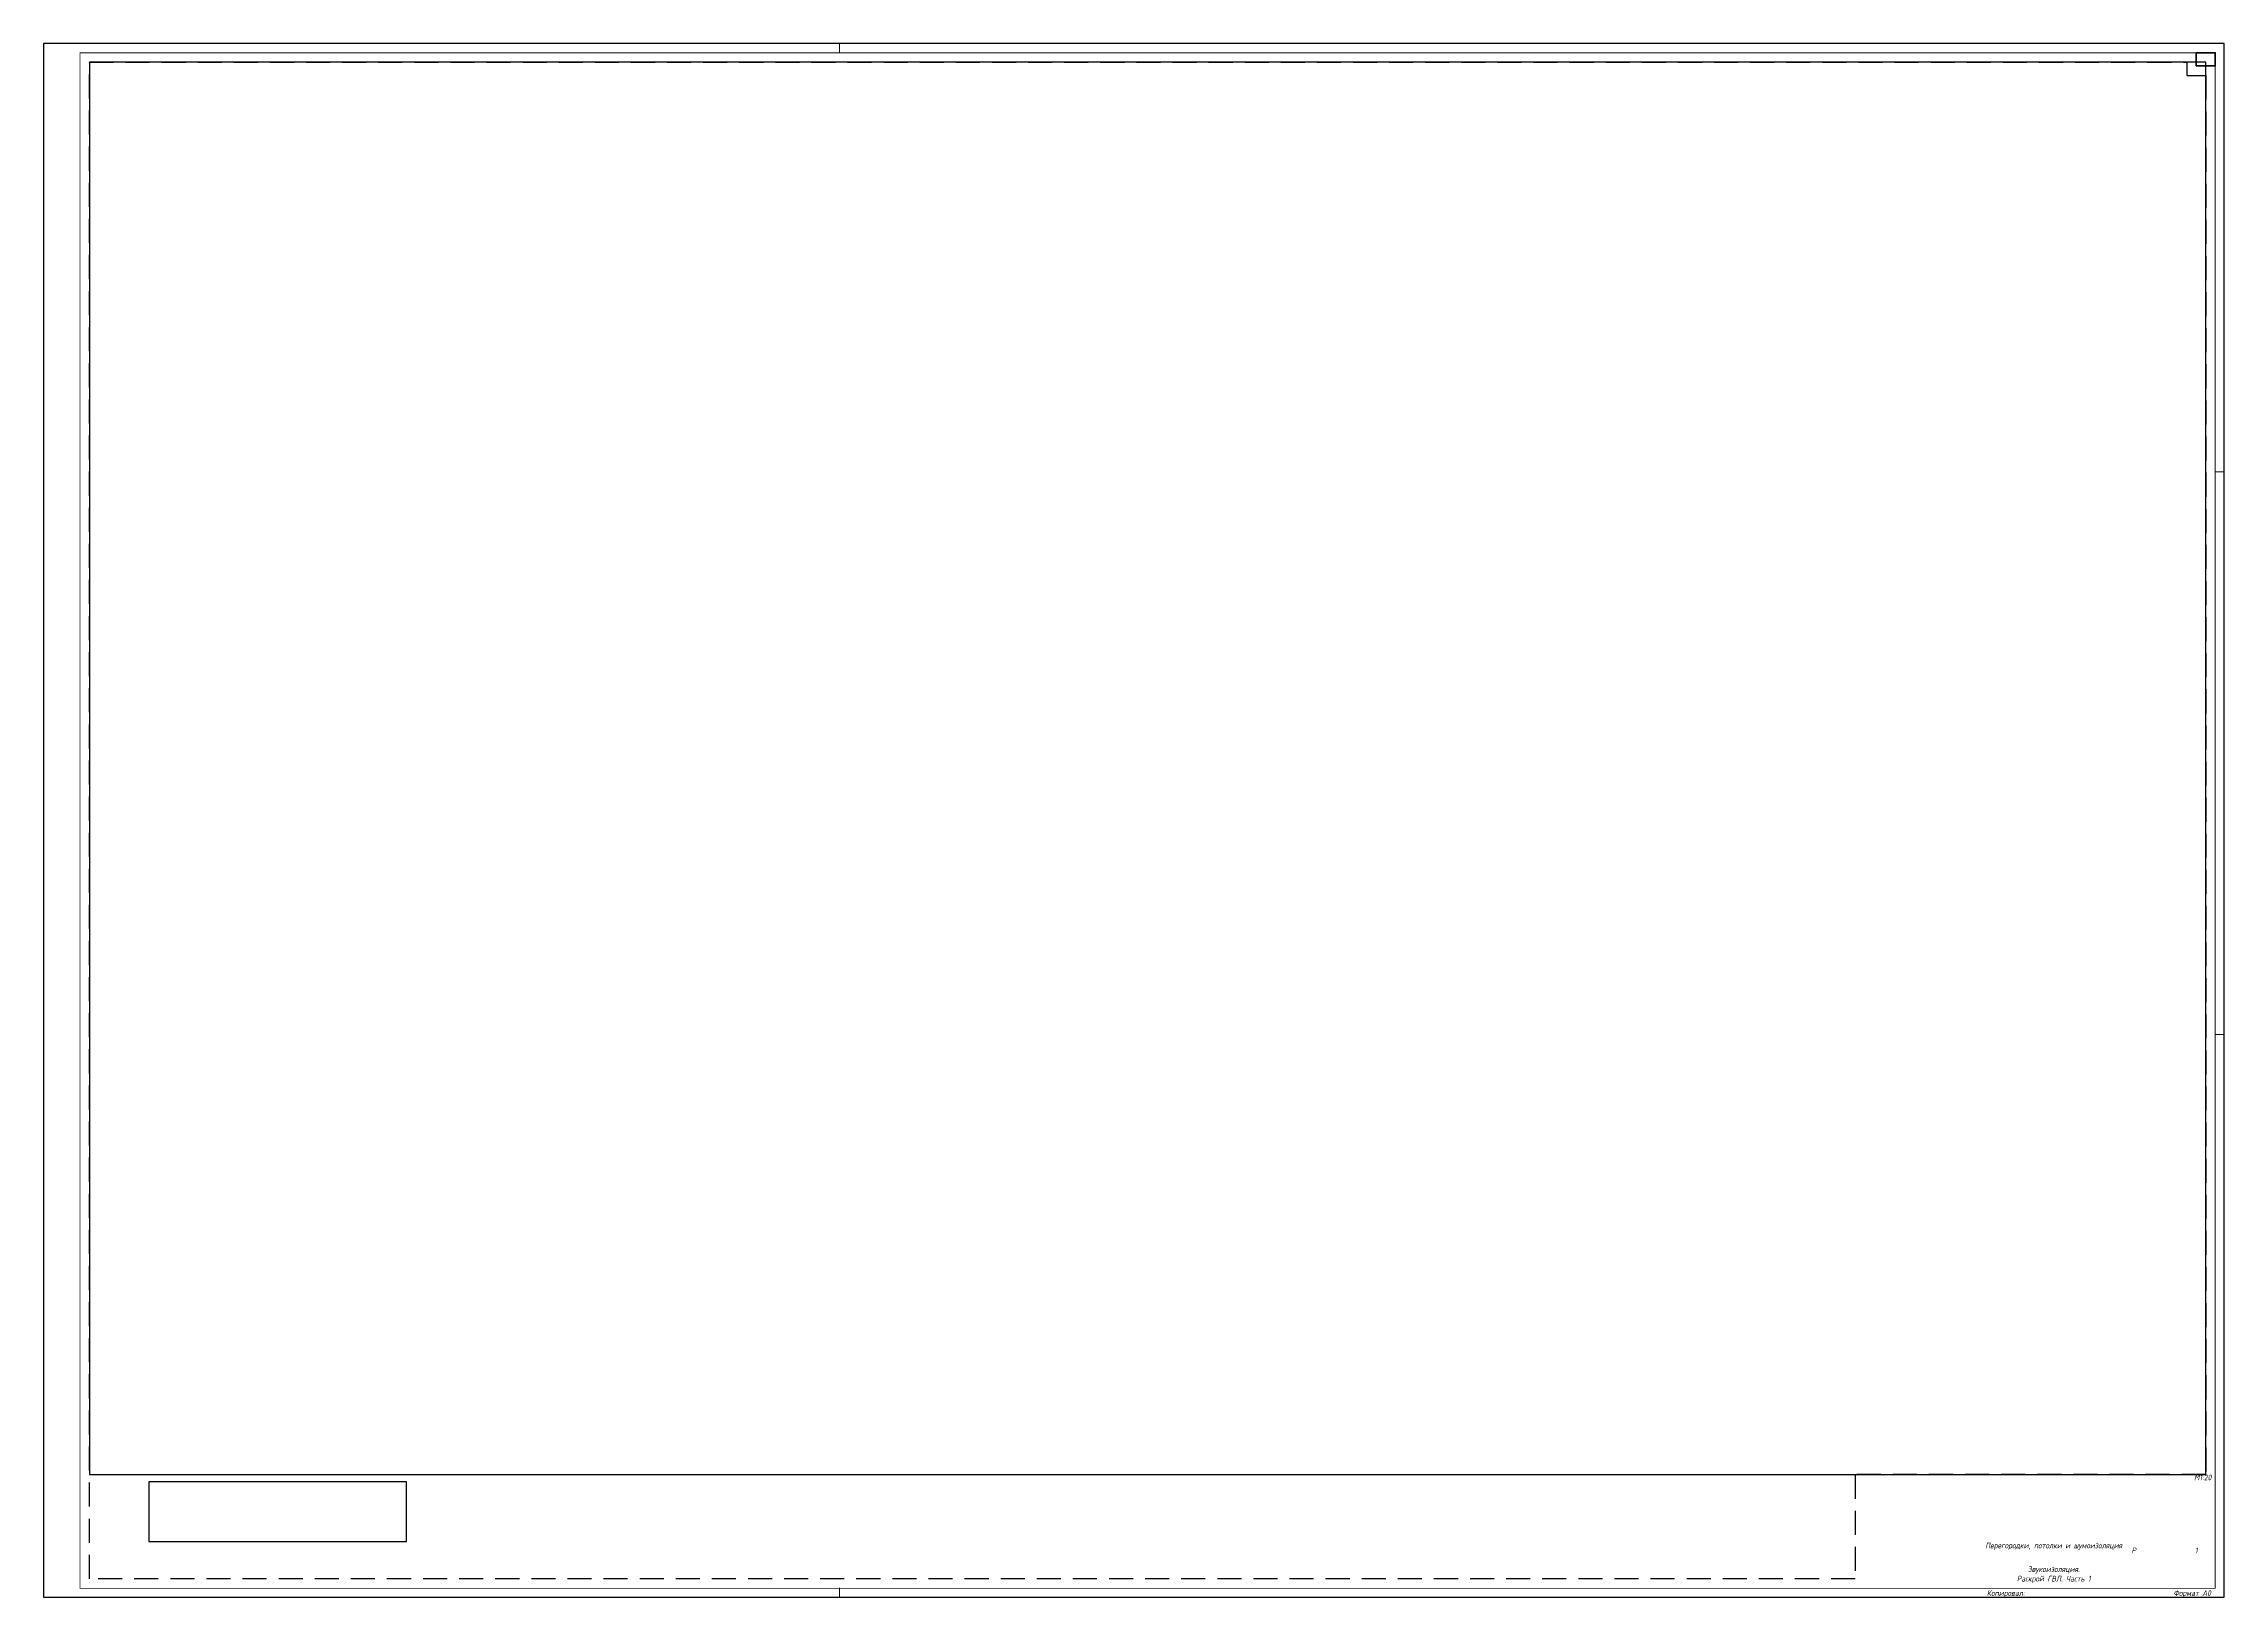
# Paper-space layout '3' of a CAD drawing. Header units: millimetres. Extents: x 0 to 1151, y 10 to 829.
import ezdxf
from ezdxf.enums import TextEntityAlignment as Align

# ---------------------------------------------------------------- set-up
doc = ezdxf.new("R2010")
doc.units = ezdxf.units.MM
doc.linetypes.add('DASHED', pattern=[19.05, 12.7, -6.35])
doc.layers.add('100 noprint', color=1, linetype='Continuous', plot=False)
doc.layers.add('stamp', color=7, linetype='Continuous')
doc.styles.add('ГОСТ-ISOCPEUR', font='isocpeui.ttf', dxfattribs={"width": 0.8})

psp = doc.layouts.new('3')

# ---------------------------------------------------------------- linework, layer by layer
at = {"const_width": 0.48}
psp.add_lwpolyline([(19.2, 14.3), (1145.9, 14.3), (1145.9, 824.5), (19.2, 824.5)], close=True, dxfattribs=at)
at = {"lineweight": 50}
psp.add_lwpolyline([(1135.9, 817.5), (1145.9, 817.5), (1145.9, 824.5), (1135.9, 824.5)], close=True, dxfattribs=at)
at = {"layer": '100 noprint'}
for p, q in [((1150.7, 829.3), (0, 829.3)), ((0, 829.3), (0, 9.6)), ((1150.7, 9.6), (1150.7, 829.3)), ((0, 9.6), (1150.7, 9.6))]:
    psp.add_line(p, q, dxfattribs=at)
at = {"layer": '100 noprint', "color": 1, "linetype": 'DASHED'}
psp.add_lwpolyline([(24.2, 819.5), (1130.9, 819.5), (1130.9, 812.5), (1140.9, 812.5), (1140.9, 74.3), (955.9, 74.3), (955.9, 19.3), (24.2, 19.3)], close=True, dxfattribs=at)
psp.add_lwpolyline([(24.2, 819.5), (1130.9, 819.5), (1130.9, 812.5), (1140.9, 812.5), (1140.9, 74.3), (955.9, 74.3), (955.9, 19.3), (24.2, 19.3)], close=True, dxfattribs=at)
psp.add_lwpolyline([(24.2, 819.5), (1130.9, 819.5), (1130.9, 812.5), (1140.9, 812.5), (1140.9, 74.3), (955.9, 74.3), (955.9, 19.3), (24.2, 19.3)], close=True, dxfattribs=at)
at = {"layer": '100 noprint', "color": 1}
psp.add_lwpolyline([(1140.9, 74.3), (1140.9, 819.5), (24.2, 819.5), (24.2, 74.3)], close=True, dxfattribs=at)
at = {"layer": '100 noprint'}
psp.add_lwpolyline([(55.5, 70.5), (55.5, 39), (191.5, 39), (191.5, 70.5)], close=True, dxfattribs=at)
at = {"layer": 'stamp', "lineweight": 0}
for p, q in [((420, 824.3), (420, 829.3)), ((1150.7, 603.4), (1145.7, 603.4)), ((1150.7, 306.5), (1145.7, 306.5)), ((420, 9.6), (420, 14.5))]:
    psp.add_line(p, q, dxfattribs=at)

# ---------------------------------------------------------------- texts
at = {"layer": 'stamp', "linetype": 'Continuous', "lineweight": 35, "style": 'ГОСТ-ISOCPEUR', "width": 0.8}
psp.add_text('М1:20', height=3, dxfattribs=at).set_placement((1143.9, 71.3), align=Align.RIGHT)
at = {"layer": 'stamp', "lineweight": 35, "style": 'ГОСТ-ISOCPEUR', "width": 0.8}
for s, p in [('Копировал:', (1025.4, 10.3)), ('Формат А0', (1123.9, 10.3))]:
    psp.add_text(s, height=3, dxfattribs=at).set_placement(p)
at = {"layer": 'stamp', "lineweight": 35, "char_height": 3, "width": 70.157, "attachment_point": 5, "style": 'ГОСТ-ISOCPEUR'}
for s, insert in [('{Перегородки, потолки и шумоизоляция}', (1060.7, 36.5)), ('{Звукоизоляция.\\PРаскрой ГВЛ. Часть 1}', (1060.7, 21.5))]:
    psp.add_mtext(s, dxfattribs=dict(at, insert=insert))
at = {"layer": 'stamp', "ltscale": 100, "char_height": 3, "width": 20, "attachment_point": 4, "style": 'ГОСТ-ISOCPEUR'}
for s, insert in [('{\\pxqc;Р}', (1092.9, 34.3)), ('\\pxqc;1', (1125.9, 34.3))]:
    psp.add_mtext(s, dxfattribs=dict(at, insert=insert))

# ---------------------------------------------------------------- viewports
at = {"layer": '100 noprint', "color": 1, "view_target_point": (32100.1, -25174)}
vp = psp.add_viewport(center=(582.6, 446.9), size=(1116.7, 745.163), view_center_point=(10233.7, -5530.7), view_height=14903.25, status=3, dxfattribs=at)
vp.dxf.flags = 0x10000  # cut along an outline
vp.dxf.clipping_boundary_handle = psp.add_lwpolyline([(1140.9, 74.3), (1140.9, 819.5), (24.2, 819.5), (24.2, 74.3)], format="xyb", close=True, dxfattribs={"invisible": 1}).dxf.handle
at = {"layer": '100 noprint', "view_target_point": (2051.7, -15130.3)}
vp = psp.add_viewport(center=(123.5, 54.7), size=(136, 31.491), view_center_point=(-50536.8, -14048.4), view_height=6298.159, dxfattribs=at)
vp.dxf.flags = 0x10000  # cut along an outline
vp.dxf.clipping_boundary_handle = psp.add_lwpolyline([(55.5, 70.5), (55.5, 39), (191.5, 39), (191.5, 70.5)], format="xyb", close=True, dxfattribs={"invisible": 1}).dxf.handle

doc.saveas('drawing.dxf')
